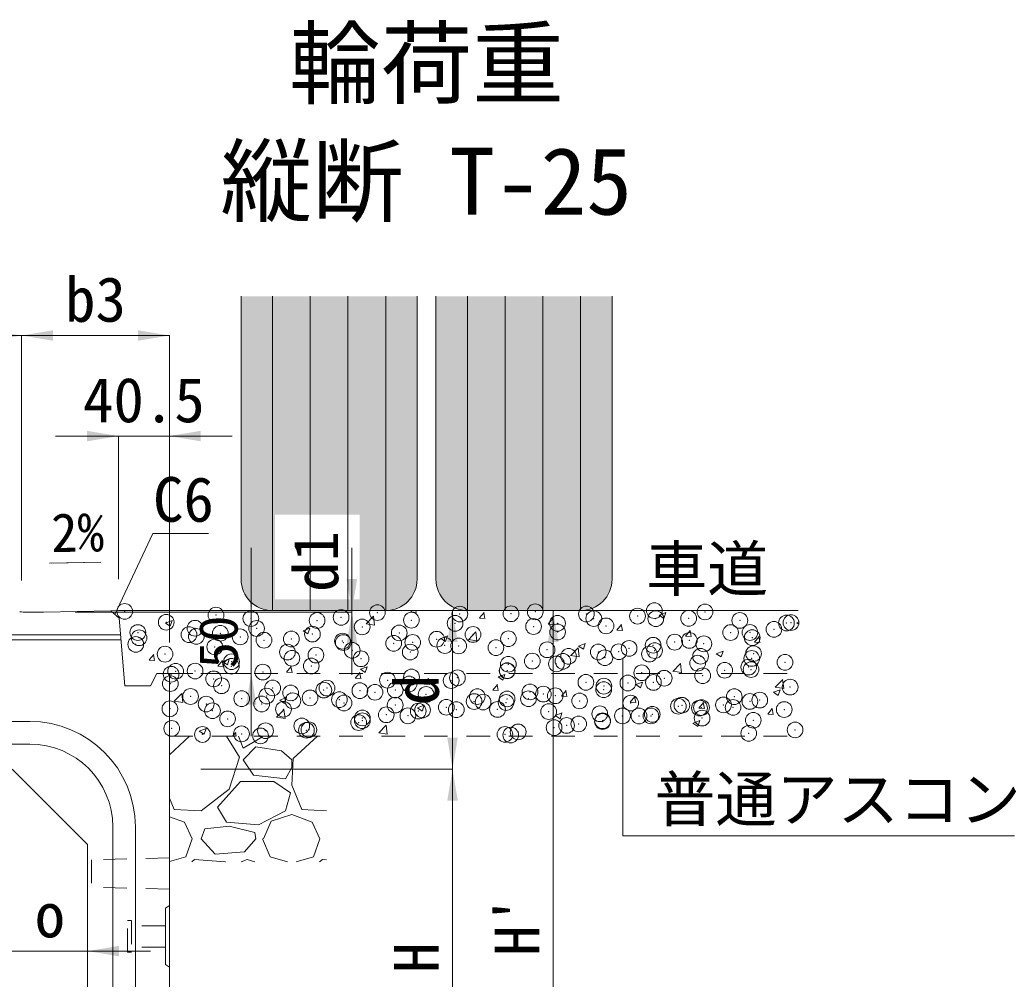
# Model space of a CAD drawing. Units: millimetres at full size, sheet at 1:25. Extents: x 14445 to 39803, y 612 to 10010.
# Drawn here: x 34663 to 35455, y 6159 to 6922 of the extents above; entities that cross this region are included whole.
import ezdxf
from ezdxf.enums import TextEntityAlignment as Align

# ---------------------------------------------------------------- set-up
doc = ezdxf.new("R2010")
doc.units = ezdxf.units.MM
doc.header["$LTSCALE"] = 25
doc.header["$PDMODE"] = 32
doc.header["$PDSIZE"] = 12.5
doc.linetypes.add('USER3', pattern=[1.35, 0.75, -0.6])
for name, color, linetype, lineweight in [('インサート', 3, 'USER3', 9), ('ハッチング', 7, 'Continuous', 5), ('基礎', 7, 'Continuous', 13), ('寸法線', 7, 'Continuous', 13), ('引出線', 4, 'Continuous', 13), ('本体', 2, 'Continuous', 13), ('目地', 132, 'Continuous', 5)]:
    doc.layers.add(name, color=color, linetype=linetype, lineweight=lineweight)
doc.layers.add('文字', color=7, linetype='Continuous')
doc.styles.add('ＭＳ ゴシック', font='')
doc.styles.get('ＭＳ ゴシック').set_extended_font_data('MS Gothic')

# ---------------------------------------------------------------- blocks, each defined once
blk = doc.blocks.new('filled_arrow')
at = {"color": 0, "linetype": 'Continuous', "lineweight": -2}
blk.add_solid([(7.5, 1.25), (0, 0), (7.5, -1.25)], dxfattribs=at)

msp = doc.modelspace()

# ---------------------------------------------------------------- hatches: boundary and pattern name
at = {"layer": 'ハッチング'}
h = msp.add_hatch(color=256, dxfattribs=at)
h.paths.add_polyline_path([(34838.37, 6702.36), (34838.37, 6477.36, 0.41421), (34863.37, 6452.36), (34953.37, 6452.36, 0.41421), (34978.37, 6477.36), (34978.37, 6702.36)])
h.paths.add_polyline_path([(34932.74, 6461.23), (34932.74, 6528.71), (34865.26, 6528.71), (34865.26, 6461.23)], flags=16)
msp.add_hatch(color=256, dxfattribs=at).paths.add_polyline_path([(34993.37, 6702.36), (34993.37, 6477.36, 0.41421), (35018.37, 6452.36), (35108.37, 6452.36, 0.41421), (35133.37, 6477.36), (35133.37, 6702.36)])

# ---------------------------------------------------------------- linework, layer by layer
at = {"layer": 'インサート'}
for p, q in [((34748.17, 6205.67), (34751.17, 6205.67)), ((34748.17, 6180.67), (34748.17, 6205.67)), ((34751.17, 6205.67), (34751.17, 6180.67)), ((34778.17, 6201.67), (34751.17, 6201.67)), ((34778.17, 6201.67), (34778.17, 6184.67)), ((34751.17, 6180.67), (34748.17, 6180.67)), ((34778.17, 6184.67), (34751.17, 6184.67))]:
    msp.add_line(p, q, dxfattribs=at)
at = {"layer": 'ハッチング'}
for p, q in [((34937.84, 6441.8), (34943.78, 6447.99)), ((34944.58, 6440.74), (34943.73, 6447.98)), ((34973.28, 6451.22), (34974.24, 6452.36)), ((34973.28, 6451.21), (34977.84, 6450.82)), ((34977.65, 6450.78), (34977.36, 6452.36)), ((35027.94, 6446.44), (35031.61, 6450.81)), ((35032.3, 6446), (35031.42, 6450.77)), ((35064.85, 6452.36), (35065.07, 6452.21)), ((35065.07, 6452.21), (35065.12, 6452.36)), ((35170.79, 6448.67), (35174.58, 6446.11)), ((35170.81, 6448.71), (35176.14, 6450.76)), ((35174.58, 6446.11), (35176.12, 6450.72)), ((34778.23, 6442.4), (34782.03, 6439.84)), ((34778.25, 6442.44), (34783.59, 6444.49)), ((34782.02, 6439.84), (34783.57, 6444.45)), ((34937.81, 6441.87), (34944.59, 6440.82)), ((35027.94, 6446.43), (35032.49, 6446.03)), ((35082.6, 6441.65), (35086.27, 6446.03)), ((35082.6, 6441.65), (35087.15, 6441.25)), ((35086.96, 6441.22), (35086.08, 6445.99)), ((35137.25, 6436.87), (35140.92, 6441.25)), ((35141.62, 6436.43), (35140.73, 6441.21)), ((35280.3, 6442.56), (35281.37, 6441.84)), ((35280.32, 6442.61), (35281.37, 6443.01)), ((34887.74, 6436.3), (34891.53, 6433.74)), ((34887.76, 6436.34), (34893.1, 6438.39)), ((34891.53, 6433.74), (34893.08, 6438.34)), ((34997.27, 6430.24), (35002.61, 6432.28)), ((35001.04, 6427.64), (35002.59, 6432.24)), ((35019.16, 6429.19), (35025.1, 6435.37)), ((35025.9, 6428.13), (35025.06, 6435.37)), ((35137.25, 6436.87), (35141.81, 6436.47)), ((35191.91, 6432.09), (35195.58, 6436.47)), ((35191.91, 6432.09), (35196.46, 6431.69)), ((35196.27, 6431.65), (35195.39, 6436.43)), ((34997.25, 6430.19), (35001.04, 6427.64)), ((35019.13, 6429.25), (35025.91, 6428.2)), ((35106.76, 6424.09), (35110.55, 6421.53)), ((35106.78, 6424.13), (35112.12, 6426.18)), ((35110.55, 6421.53), (35112.1, 6426.14)), ((35246.56, 6427.31), (35250.24, 6431.69)), ((35246.56, 6427.31), (35251.12, 6426.91)), ((35250.93, 6426.87), (35250.04, 6431.65)), ((34765.24, 6413.03), (34768.91, 6417.4)), ((34769.6, 6412.59), (34768.72, 6417.37)), ((35100.46, 6416.64), (35107.23, 6415.59)), ((35100.49, 6416.58), (35106.42, 6422.76)), ((35107.22, 6415.52), (35106.38, 6422.76)), ((35216.27, 6417.99), (35220.06, 6415.43)), ((35216.29, 6418.03), (35221.63, 6420.08)), ((35220.06, 6415.43), (35221.61, 6420.04)), ((34765.24, 6413.02), (34769.79, 6412.63)), ((34819.89, 6408.25), (34823.57, 6412.62)), ((34819.89, 6408.24), (34824.45, 6407.84)), ((34824.26, 6407.81), (34823.38, 6412.58)), ((34823.72, 6411.72), (34827.51, 6409.16)), ((34823.74, 6411.76), (34829.07, 6413.81)), ((34827.51, 6409.16), (34829.05, 6413.77)), ((35181.81, 6403.96), (35187.75, 6410.15)), ((35188.55, 6402.91), (35187.7, 6410.14)), ((34874.55, 6403.46), (34878.22, 6407.84)), ((34874.55, 6403.46), (34879.1, 6403.06)), ((34878.91, 6403.03), (34878.03, 6407.8)), ((34929.2, 6398.68), (34932.29, 6402.36)), ((34932.29, 6402.36), (34932.88, 6403.06)), ((34932.81, 6402.36), (34932.69, 6403.02)), ((34933.57, 6398.24), (34932.81, 6402.36)), ((34933.23, 6405.62), (34937.02, 6403.06)), ((34933.25, 6405.66), (34938.58, 6407.71)), ((34937.02, 6403.06), (34938.56, 6407.67)), ((35042.76, 6399.56), (35048.09, 6401.6)), ((35046.53, 6396.96), (35048.07, 6401.56)), ((35181.78, 6404.03), (35188.56, 6402.98)), ((34929.2, 6398.68), (34933.76, 6398.28)), ((34983.86, 6393.9), (34987.53, 6398.28)), ((34983.86, 6393.9), (34988.41, 6393.5)), ((34988.22, 6393.46), (34987.34, 6398.24)), ((35038.51, 6389.12), (35042.19, 6393.5)), ((35042.88, 6388.68), (35042, 6393.46)), ((35042.74, 6399.51), (35046.53, 6396.96)), ((35152.25, 6393.41), (35156.04, 6390.85)), ((35152.27, 6393.45), (35157.6, 6395.5)), ((35156.04, 6390.86), (35157.58, 6395.46)), ((35263.13, 6391.35), (35269.07, 6397.54)), ((35269.87, 6390.29), (35269.03, 6397.53)), ((34785.3, 6380.19), (34791.23, 6386.37)), ((34792.03, 6379.13), (34791.19, 6386.37)), ((35038.51, 6389.11), (35043.07, 6388.72)), ((35093.17, 6384.34), (35096.84, 6388.71)), ((35097.53, 6383.9), (35096.65, 6388.68)), ((35261.76, 6387.31), (35265.55, 6384.75)), ((35261.78, 6387.35), (35267.11, 6389.4)), ((35263.1, 6391.42), (35269.88, 6390.36)), ((35265.54, 6384.75), (35267.09, 6389.36)), ((34785.26, 6380.25), (34792.04, 6379.2)), ((34869.2, 6381.04), (34872.99, 6378.48)), ((34869.22, 6381.08), (34874.56, 6383.13)), ((34872.99, 6378.48), (34874.54, 6383.09)), ((34978.73, 6374.98), (34984.07, 6377.03)), ((34982.5, 6372.38), (34984.05, 6376.99)), ((35093.17, 6384.33), (35097.72, 6383.93)), ((35147.82, 6379.55), (35151.5, 6383.93)), ((35147.82, 6379.55), (35152.38, 6379.15)), ((35152.19, 6379.12), (35151.31, 6383.89)), ((35202.48, 6374.77), (35206.15, 6379.15)), ((35206.84, 6374.34), (35205.96, 6379.11)), ((34866.62, 6367.57), (34872.55, 6373.76)), ((34873.35, 6366.52), (34872.51, 6373.75)), ((34978.71, 6374.94), (34982.5, 6372.38)), ((35088.22, 6368.83), (35092.01, 6366.28)), ((35088.24, 6368.88), (35093.58, 6370.92)), ((35092.01, 6366.28), (35093.56, 6370.88)), ((35202.48, 6374.77), (35207.03, 6374.37)), ((35257.13, 6369.99), (35260.81, 6374.37)), ((35257.13, 6369.99), (35261.69, 6369.59)), ((35261.5, 6369.55), (35260.62, 6374.33)), ((34866.59, 6367.64), (34873.36, 6366.59)), ((34947.94, 6354.96), (34953.88, 6361.15)), ((34954.68, 6353.9), (34953.84, 6361.14)), ((35197.73, 6362.73), (35201.52, 6360.17)), ((35197.75, 6362.77), (35203.09, 6364.82)), ((35201.52, 6360.18), (35203.06, 6364.78)), ((34805.18, 6356.46), (34808.97, 6353.91)), ((34805.2, 6356.51), (34810.53, 6358.55)), ((34808.97, 6353.91), (34810.51, 6358.51)), ((34831.67, 6352.36), (34834.14, 6355.31)), ((34834.48, 6352.36), (34833.95, 6355.27)), ((34947.91, 6355.03), (34954.69, 6353.97)), ((34919.81, 6352.36), (34920.04, 6352.45)), ((34920.01, 6352.36), (34920.02, 6352.41))]:
    msp.add_line(p, q, dxfattribs=at)
at = {"layer": 'ハッチング', "lineweight": 9}
for p, q in [((34797.47, 6352.36), (34781.37, 6337.66)), ((34837.04, 6335.7), (34826.85, 6352.36)), ((34836.27, 6352.36), (34840.09, 6342.81)), ((34840.09, 6342.81), (34855.33, 6351.95)), ((34855.33, 6351.95), (34854.1, 6352.36)), ((34899.07, 6352.36), (34879.71, 6334.68)), ((34850.25, 6343.82), (34840.09, 6333.66)), ((34870.57, 6340.78), (34850.25, 6343.82)), ((34878.69, 6333.66), (34870.57, 6340.78)), ((34828.91, 6310.3), (34837.04, 6335.7)), ((34840.09, 6333.66), (34848.21, 6321.47)), ((34879.71, 6334.68), (34878.69, 6313.34)), ((34878.69, 6327.57), (34878.69, 6333.66)), ((34848.21, 6321.47), (34873.61, 6318.42)), ((34873.61, 6318.42), (34878.69, 6327.57)), ((34819.77, 6296.07), (34838.05, 6316.39)), ((34838.05, 6316.39), (34864.47, 6316.39)), ((34864.47, 6316.39), (34877.68, 6307.25)), ((34878.69, 6313.34), (34886.82, 6294.04)), ((34806.56, 6293.02), (34828.91, 6310.3)), ((34877.68, 6307.25), (34873.61, 6293.02)), ((34781.37, 6303.19), (34785.22, 6294.04)), ((34785.22, 6294.04), (34806.56, 6293.02)), ((34826.88, 6283.88), (34819.77, 6296.07)), ((34873.61, 6293.02), (34852.28, 6281.85)), ((34862.44, 6284.9), (34878.69, 6289.98)), ((34878.69, 6289.98), (34894.95, 6283.88)), ((34886.82, 6294.04), (34906.37, 6293.11)), ((34781.37, 6288.37), (34793.35, 6283.88)), ((34793.35, 6283.88), (34799.45, 6270.67)), ((34852.28, 6281.85), (34826.88, 6283.88)), ((34856.34, 6270.67), (34862.44, 6284.9)), ((34894.95, 6283.88), (34901.05, 6270.67)), ((34806.56, 6270.67), (34809.61, 6278.8)), ((34828.91, 6280.83), (34809.61, 6278.8)), ((34849.23, 6275.75), (34828.91, 6280.83)), ((34850.25, 6270.67), (34849.23, 6275.75)), ((34794.37, 6256.45), (34799.45, 6270.67)), ((34817.73, 6258.48), (34806.56, 6270.67)), ((34850.25, 6270.67), (34841.1, 6260.51)), ((34855.33, 6270.67), (34861.42, 6256.45)), ((34895.97, 6256.45), (34901.05, 6270.67)), ((34841.1, 6260.51), (34817.73, 6258.48)), ((34781.37, 6252.63), (34794.37, 6256.45)), ((34801.48, 6254.42), (34799.23, 6252.36)), ((34825.86, 6252.38), (34801.48, 6254.42)), ((34825.88, 6252.36), (34825.86, 6252.38)), ((34843.13, 6254.42), (34838.34, 6252.36)), ((34849.3, 6252.36), (34843.13, 6254.42)), ((34861.42, 6256.45), (34875.32, 6252.36)), ((34882.07, 6252.36), (34895.97, 6256.45)), ((34903.08, 6254.42), (34900.83, 6252.36)), ((34906.37, 6254.14), (34903.08, 6254.42))]:
    msp.add_line(p, q, dxfattribs=at)
at = {"layer": 'ハッチング'}
for p in [(34745.87, 6451.71), (34946.8, 6450.74), (35012.32, 6449.59), (35053.02, 6449.8), (35072.28, 6451.35), (35112.96, 6449.63), (35167, 6452.32), (35207.28, 6451.26), (34778.86, 6443.04), (34818.44, 6448.75), (34846.17, 6445.96), (34898.86, 6444.43), (34917.94, 6446.94), (34973.83, 6444.71), (35008.59, 6442.18), (35090.01, 6442.18), (35118.87, 6445.98), (35153.63, 6447.91), (35168.16, 6445.89), (35194.31, 6446.19), (35234.99, 6444.47), (35272.07, 6442.48), (35275.66, 6442.75), (34756.31, 6434.88), (34801.73, 6438.33), (34821.88, 6434.3), (34850.74, 6438.1), (34895.13, 6433.63), (34934.7, 6439.34), (34964.15, 6434.55), (35070.94, 6439.67), (35090.09, 6435.3), (35128.58, 6440.18), (35227.63, 6434.85), (35243.01, 6434.91), (35262.09, 6437.42), (34757.29, 6430.7), (34796.99, 6433.16), (34802.8, 6431.79), (34837.67, 6431.44), (34856.64, 6428.75), (34878.34, 6429.72), (34919.02, 6428.01), (34919.71, 6426.92), (34959.7, 6426.29), (34974.88, 6427.03), (34993.95, 6429.54), (35022.81, 6433.34), (35050.97, 6429.93), (35183.19, 6427.22), (35194.89, 6428.57), (35206.35, 6425.89), (35244.84, 6430.77), (34754.68, 6425.45), (34817.51, 6423.39), (34875.27, 6419.29), (34926.75, 6420.69), (34972.9, 6419.34), (35000.37, 6424.57), (35011.39, 6424.22), (35041.05, 6422.85), (35081.73, 6421.13), (35122.41, 6419.41), (35138.76, 6419.59), (35146.95, 6422.26), (35163.08, 6417.69), (35166.03, 6424.78), (35167.23, 6420.52), (35245.89, 6418.12), (34777.94, 6417.67), (34830.83, 6411.66), (34878.82, 6414.38), (34897.89, 6416.89), (34933.78, 6413.98), (35069.97, 6412.13), (35089.16, 6409.93), (35094.32, 6411.97), (35098.83, 6415.93), (35127.65, 6414.81), (35201.45, 6410.49), (35203.76, 6415.98), (35244.44, 6414.26), (35270.9, 6411.17), (34786.39, 6404.04), (34801.83, 6404.24), (34830.69, 6408.04), (34855.71, 6403.39), (34894.2, 6408.26), (35049.88, 6404.34), (35050.04, 6404.57), (35050.89, 6409.62), (35157.01, 6402.86), (35222.96, 6404.86), (35242.04, 6407.37), (35243.92, 6405.4), (34782.15, 6394.22), (34782.76, 6401.73), (34816.59, 6398.02), (34954.83, 6396.97), (34971.97, 6393.98), (34973.91, 6399.48), (35005.44, 6396.71), (35010.46, 6398.85), (35112.58, 6395.24), (35145.98, 6394.72), (35166.3, 6395.16), (35174.84, 6398.52), (35205.43, 6400.52), (34822.83, 6392.51), (34863.5, 6390.79), (34877.85, 6386.84), (34904.18, 6389.07), (34906.71, 6390.64), (34932.85, 6388.61), (34944.86, 6387.35), (34961, 6389.08), (35068.14, 6387.61), (35126.73, 6389.44), (35126.9, 6392.21), (35274.99, 6391.45), (34798.22, 6383.99), (34838.89, 6382.27), (34858.77, 6384.32), (34879.57, 6380.55), (34893.27, 6382.9), (34916.56, 6381.45), (34920.25, 6378.83), (34985.54, 6385.63), (35023.7, 6379.98), (35026.21, 6383.91), (35030.85, 6379.56), (35049.11, 6379.2), (35049.92, 6382.07), (35066.89, 6382.19), (35078.78, 6385.87), (35088.24, 6384.57), (35107.57, 6380.47), (35148.24, 6378.76), (35230.55, 6383.83), (35242.99, 6380.03), (35250.85, 6381.11), (34781.79, 6374.19), (34810.65, 6377.99), (34815.66, 6372.65), (34854.78, 6378.02), (34872.12, 6373.83), (34960.93, 6377.11), (34979.26, 6372.35), (34982.72, 6373.23), (35001.6, 6375.4), (35009.54, 6373.49), (35042.28, 6373.68), (35082.96, 6371.96), (35123.63, 6370.24), (35186.12, 6376.2), (35188.92, 6377.04), (35202.92, 6374.8), (35204.5, 6375.16), (35221.99, 6377.31), (35229.6, 6375.32), (35270.28, 6373.6), (34827.68, 6366.2), (34931.92, 6363.24), (34934.79, 6366.92), (34934.82, 6364.72), (34953.86, 6369.43), (34971.05, 6368.61), (35125.8, 6364.08), (35125.93, 6364.67), (35141.68, 6368.57), (35154.79, 6368.47), (35164.31, 6368.52), (35165.38, 6369.79), (35204.99, 6366.8), (35245.67, 6365.08), (34783.25, 6358.57), (34857.8, 6356.78), (34886.66, 6360.58), (34890.38, 6357.1), (34892.35, 6357.53), (35058.73, 6355.82), (35087.31, 6359.2), (35097.24, 6360.94), (35106.86, 6362.16), (35242.06, 6354.67), (35278.93, 6357.39), (34807.67, 6353.77), (34838.73, 6354.27), (34853.86, 6352.65), (35048.19, 6353.83), (35052.8, 6353.31)]:
    msp.add_point(p, dxfattribs=at)
at = {"layer": '基礎', "lineweight": 9}
for p, q in [((34838.37, 6477.36), (34838.37, 6702.36)), ((34978.37, 6702.36), (34978.37, 6477.36)), ((34993.37, 6477.36), (34993.37, 6702.36)), ((35133.37, 6702.36), (35133.37, 6477.36)), ((34953.37, 6452.36), (34863.37, 6452.36)), ((35108.37, 6452.36), (35018.37, 6452.36))]:
    msp.add_line(p, q, dxfattribs=at)
at = {"layer": '基礎', "lineweight": 5}
for p, q in [((34863.37, 6452.36), (34863.37, 6702.36)), ((34893.37, 6702.36), (34893.37, 6452.36)), ((34923.37, 6702.36), (34923.37, 6452.36)), ((34953.37, 6452.36), (34953.37, 6702.36)), ((35018.37, 6452.36), (35018.37, 6702.36)), ((35048.37, 6702.36), (35048.37, 6452.36)), ((35078.37, 6702.36), (35078.37, 6452.36)), ((35108.37, 6452.36), (35108.37, 6702.36))]:
    msp.add_line(p, q, dxfattribs=at)
at = {"layer": '基礎'}
for q in [(34734.87, 6452.24), (35281.37, 6452.36)]:
    msp.add_line((34740.87, 6452.36), q, dxfattribs=at)
at = {"layer": '基礎', "linetype": 'USER3'}
for p, q in [((34781.37, 6402.36), (35281.37, 6402.36)), ((34781.37, 6352.36), (35281.37, 6352.36))]:
    msp.add_line(p, q, dxfattribs=at)
at = {"layer": '基礎', "lineweight": 9}
for centre, start, end in [((34863.37, 6477.36), 180, 270), ((34953.37, 6477.36), 270, 0), ((35018.37, 6477.36), 180, 270), ((35108.37, 6477.36), 270, 0)]:
    msp.add_arc(centre, 25, start, end, dxfattribs=at)
at = {"layer": '寸法線'}
for p, q in [((34515.87, 6671.17), (34663.87, 6671.17)), ((34663.87, 6671.17), (34781.37, 6671.17)), ((34663.87, 6476.17), (34663.87, 6671.17)), ((34663.87, 6476.17), (34663.87, 6671.17)), ((34781.37, 6427.07), (34781.37, 6671.17)), ((34831.37, 6591.17), (34690.87, 6591.17)), ((34740.87, 6477.36), (34740.87, 6591.17)), ((34781.37, 6427.07), (34781.37, 6591.17)), ((34846.51, 6352.36), (34846.51, 6502.36)), ((34926.51, 6401.17), (34926.51, 6502.36)), ((34706.37, 6451.17), (34926.51, 6451.17)), ((34765.87, 6452.36), (35086.51, 6452.36)), ((34765.87, 6452.36), (35006.51, 6452.36)), ((34765.87, 6452.36), (34926.51, 6452.36)), ((34765.87, 6452.36), (34846.51, 6452.36)), ((35006.51, 6326.17), (35006.51, 6452.36)), ((35086.51, 5951.17), (35086.51, 6452.36)), ((34806.37, 6402.36), (34846.51, 6402.36)), ((34806.37, 6326.17), (35006.51, 6326.17)), ((34806.37, 6326.17), (35006.51, 6326.17)), ((35006.51, 6026.17), (35006.51, 6326.17)), ((34606.37, 6181.43), (34766.37, 6181.43))]:
    msp.add_line(p, q, dxfattribs=at)
at = {"layer": '引出線'}
for points in [[(34738.12, 6449.31), (34768.34, 6513.59), (34812.5, 6513.59)], [(34686.04, 6489.94), (34726.79, 6490.76), (34687.87, 6489.98)], [(35142.03, 6414.42), (35142.03, 6273.06), (35453.33, 6273.06)]]:
    msp.add_lwpolyline(points, dxfattribs=at)
at = {"layer": '本体'}
for p, q in [((34681.37, 6451.17), (34665.22, 6451.17)), ((34734.87, 6452.24), (34681.37, 6451.17)), ((34734.87, 6452.24), (34741.37, 6446.38)), ((34741.37, 6446.38), (34745.87, 6392.36)), ((34766.37, 6392.36), (34771.37, 6402.36)), ((34771.37, 6402.36), (34781.37, 6402.36)), ((34781.37, 5961.17), (34781.37, 6402.36)), ((34745.87, 6392.36), (34766.37, 6392.36)), ((34656.37, 6326.17), (34716.37, 6266.17)), ((34716.37, 6096.7), (34716.37, 6266.17))]:
    msp.add_line(p, q, dxfattribs=at)
at = {"layer": '本体', "linetype": 'USER3', "lineweight": 9}
for p, q in [((34781.37, 6255.67), (34719.37, 6254.17)), ((34719.37, 6254.17), (34719.37, 6232.17)), ((34781.37, 6255.67), (34781.37, 6230.67)), ((34781.37, 6230.67), (34719.37, 6232.17))]:
    msp.add_line(p, q, dxfattribs=at)
at = {"layer": '本体', "lineweight": 9}
for p, q in [((34781.37, 6217.67), (34778.17, 6215.67)), ((34778.17, 6215.67), (34778.17, 6170.67)), ((34778.17, 6170.67), (34781.37, 6168.67))]:
    msp.add_line(p, q, dxfattribs=at)
at = {"layer": '本体'}
msp.add_arc((34665.22, 6471.17), 20, 262.30395, 270, dxfattribs=at)
at = {"layer": '目地'}
for p, q in [((34742.47, 6433.17), (34461.02, 6433.17)), ((34742.8, 6429.17), (34460.72, 6429.17)), ((34670.37, 6364.17), (34462.37, 6364.17)), ((34670.37, 6346.17), (34462.37, 6346.17)), ((34736.37, 6096.7), (34736.37, 6280.17)), ((34754.37, 6096.7), (34754.37, 6280.17))]:
    msp.add_line(p, q, dxfattribs=at)
for radius in [84, 66]:
    msp.add_arc((34670.37, 6280.17), radius, 0, 90, dxfattribs=at)

# ---------------------------------------------------------------- block references
at = {"layer": '寸法線', "xscale": 3.33, "yscale": 3.33}
for p, rotation in [((34663.87, 6671.17), 180), ((34781.37, 6671.17), 180), ((34740.87, 6591.17), 180), ((34846.51, 6452.36), 90), ((34926.51, 6452.36), 90), ((34926.51, 6451.17), 270), ((35006.51, 6452.36), 270), ((35086.51, 6452.36), 270), ((34846.51, 6402.36), 270), ((35006.51, 6326.17), 90), ((35006.51, 6326.17), 270)]:
    msp.add_blockref('filled_arrow', p, dxfattribs=dict(at, rotation=rotation))
for p in [(34663.87, 6671.17), (34781.37, 6591.17), (34716.37, 6181.43)]:
    msp.add_blockref('filled_arrow', p, dxfattribs=at)
at = {"layer": '引出線'}
for p, xscale, yscale, rotation in [((34686.04, 6489.94), 0.107, 0.107, 1.1), ((34738.12, 6449.31), 0.133, 0.133, 64.8), ((35142.03, 6414.42), 0.133, 0.133, 270)]:
    msp.add_blockref('filled_arrow', p, dxfattribs=dict(at, xscale=xscale, yscale=yscale, rotation=rotation))

# ---------------------------------------------------------------- texts
at = {"layer": '寸法線', "style": 'ＭＳ ゴシック'}
for s, p in [('b3', (34722.62, 6699.92)), ('40.5', (34761.12, 6619.92)), ('o', (34686.37, 6210.18))]:
    msp.add_text(s, height=35.6, dxfattribs=at).set_placement(p, align=Align.MIDDLE_CENTER)
for s, height, p in [('d1', 35.6, (34897.76, 6491.46)), ('50', 30.86, (34820.26, 6427.36)), ('d', 35.6, (34977.76, 6389.27)), ("H'", 35.6, (35057.76, 6201.77)), ('H', 35.6, (34977.76, 6176.17))]:
    msp.add_text(s, height=height, rotation=90, dxfattribs=at).set_placement(p, align=Align.MIDDLE_CENTER)
at = {"layer": '引出線', "style": 'ＭＳ ゴシック'}
for s, p in [('C6', (34768.34, 6558.59)), ('普通アスコン', (35167.03, 6320.15))]:
    msp.add_text(s, height=35.6, dxfattribs=at).set_placement(p, align=Align.TOP_LEFT)
msp.add_text('2%', height=30.86, rotation=1.146, dxfattribs=at).set_placement((34687.08, 6529.63), align=Align.TOP_LEFT)
at = {"layer": '文字', "style": 'ＭＳ ゴシック'}
for s, p in [('輪荷重', (34876.6, 6914.46)), ('縦断 T-25', (34821.97, 6820.71))]:
    msp.add_text(s, height=53.4, dxfattribs=at).set_placement(p, align=Align.TOP_LEFT)
msp.add_text('車道', height=35.6, dxfattribs=at).set_placement((35209.01, 6485.65), align=Align.MIDDLE_CENTER)

doc.saveas('drawing.dxf')
